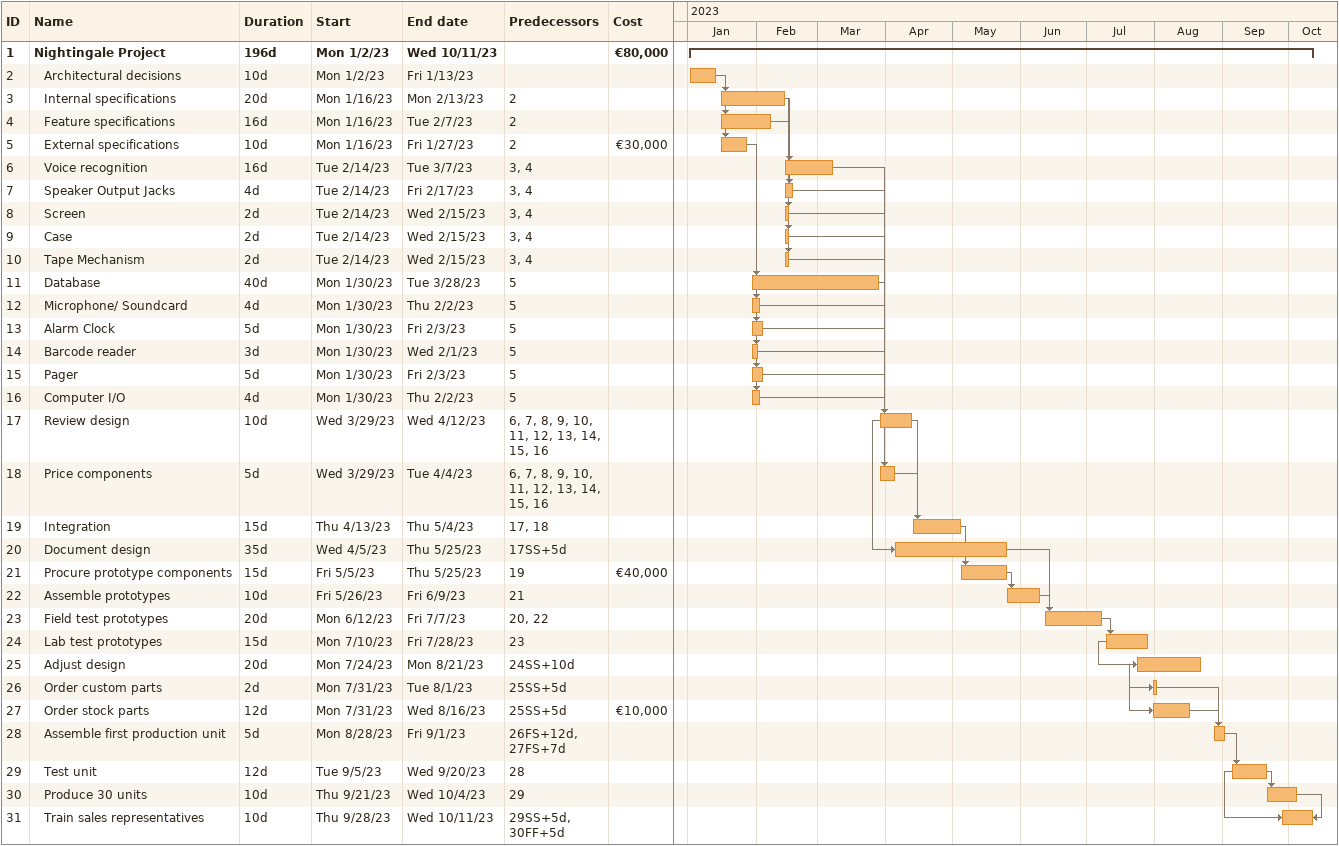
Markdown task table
| ID | Level | Task | Duration | Start | Finish | Predecessors | Cost (€) |
|---|---|---|---|---|---|---|---|
| 1 | 1 | **Nightingale Project** | 196d | 2023-01-02 | 2023-10-11 |  | 80000 |
| 2 | 2 | Architectural decisions | 10d | 2023-01-02 | 2023-01-13 |  |  |
| 3 | 2 | Internal specifications | 20d | 2023-01-16 | 2023-02-13 | 2 |  |
| 4 | 2 | Feature specifications | 16d | 2023-01-16 | 2023-02-07 | 2 |  |
| 5 | 2 | External specifications | 10d | 2023-01-16 | 2023-01-27 | 2 | 30000 |
| 6 | 2 | Voice recognition | 16d | 2023-02-14 | 2023-03-07 | 3, 4 |  |
| 7 | 2 | Speaker Output Jacks | 4d | 2023-02-14 | 2023-02-17 | 3, 4 |  |
| 8 | 2 | Screen | 2d | 2023-02-14 | 2023-02-15 | 3, 4 |  |
| 9 | 2 | Case | 2d | 2023-02-14 | 2023-02-15 | 3, 4 |  |
| 10 | 2 | Tape Mechanism | 2d | 2023-02-14 | 2023-02-15 | 3, 4 |  |
| 11 | 2 | Database | 40d | 2023-01-30 | 2023-03-28 | 5 |  |
| 12 | 2 | Microphone/ Soundcard | 4d | 2023-01-30 | 2023-02-02 | 5 |  |
| 13 | 2 | Alarm Clock | 5d | 2023-01-30 | 2023-02-03 | 5 |  |
| 14 | 2 | Barcode reader | 3d | 2023-01-30 | 2023-02-01 | 5 |  |
| 15 | 2 | Pager | 5d | 2023-01-30 | 2023-02-03 | 5 |  |
| 16 | 2 | Computer I/O | 4d | 2023-01-30 | 2023-02-02 | 5 |  |
| 17 | 2 | Review design | 10d | 2023-03-29 | 2023-04-12 | 6, 7, 8, 9, 10, 11, 12, 13, 14, 15, 16 |  |
| 18 | 2 | Price components | 5d | 2023-03-29 | 2023-04-04 | 6, 7, 8, 9, 10, 11, 12, 13, 14, 15, 16 |  |
| 19 | 2 | Integration | 15d | 2023-04-13 | 2023-05-04 | 17, 18 |  |
| 20 | 2 | Document design | 35d | 2023-04-05 | 2023-05-25 | 17SS+5d |  |
| 21 | 2 | Procure prototype components | 15d | 2023-05-05 | 2023-05-25 | 19 | 40000 |
| 22 | 2 | Assemble prototypes | 10d | 2023-05-26 | 2023-06-09 | 21 |  |
| 23 | 2 | Field test prototypes | 20d | 2023-06-12 | 2023-07-07 | 20, 22 |  |
| 24 | 2 | Lab test prototypes | 15d | 2023-07-10 | 2023-07-28 | 23 |  |
| 25 | 2 | Adjust design | 20d | 2023-07-24 | 2023-08-21 | 24SS+10d |  |
| 26 | 2 | Order custom parts | 2d | 2023-07-31 | 2023-08-01 | 25SS+5d |  |
| 27 | 2 | Order stock parts | 12d | 2023-07-31 | 2023-08-16 | 25SS+5d | 10000 |
| 28 | 2 | Assemble first production unit | 5d | 2023-08-28 | 2023-09-01 | 26FS+12d, 27FS+7d |  |
| 29 | 2 | Test unit | 12d | 2023-09-05 | 2023-09-20 | 28 |  |
| 30 | 2 | Produce 30 units | 10d | 2023-09-21 | 2023-10-04 | 29 |  |
| 31 | 2 | Train sales representatives | 10d | 2023-09-28 | 2023-10-11 | 29SS+5d, 30FF+5d |  |
